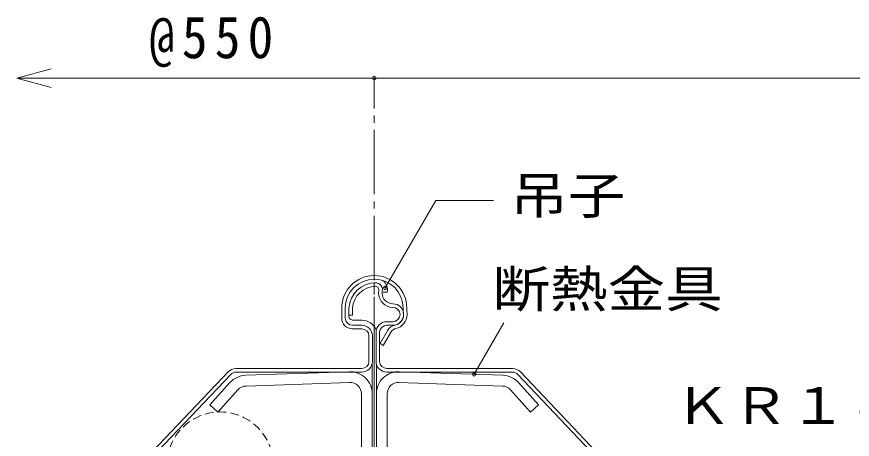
# Model space of a CAD drawing. Units: millimetres, scale not verified. Extents: x -1135 to 443, y -817 to 1523.
# Drawn here: x -487.6 to -253.9, y -398.1 to -280 of the extents above; entities that cross this region are included whole.
import ezdxf
from ezdxf.enums import TextEntityAlignment as Align

# ---------------------------------------------------------------- set-up
doc = ezdxf.new("R2010")
doc.units = ezdxf.units.MM
doc.header["$LTSCALE"] = 2
doc.header["$PDMODE"] = 32
doc.header["$PDSIZE"] = 1
for name, pattern in [('CHAIN1', [8, 5, -1, 1, -1]), ('CHAIN2', [12, 9, -1, 1, -1]), ('DASHED1', [1.8, 1.2, -0.6])]:
    doc.linetypes.add(name, pattern=pattern)
doc.layers.add('0-1', color=3, linetype='Continuous', lineweight=18)
doc.styles.add('ＭＳ ゴシック', font='')
doc.styles.get('ＭＳ ゴシック').set_extended_font_data('MS Gothic')

msp = doc.modelspace()

# ---------------------------------------------------------------- linework, layer by layer
at = {"layer": '0-1', "color": 7}
for p, q in [((-487.606, -297.143), (-477.947, -294.555)), ((-487.606, -297.143), (-477.947, -299.731)), ((-384.518, -355.804), (-370.421, -331.39)), ((-354.308, -331.39), (-370.421, -331.39)), ((-386.343, -356.514), (-386.406, -357.229)), ((-385.359, -356.692), (-385.406, -357.229)), ((-383.992, -356.941), (-385.161, -356.941)), ((-396.706, -364.228), (-396.706, -361.428)), ((-395.705, -364.228), (-395.705, -361.428)), ((-394.707, -361.428), (-394.707, -363.427)), ((-393.708, -361.489), (-393.708, -363.427)), ((-379.507, -362.46), (-379.507, -361.428)), ((-378.506, -362.339), (-378.506, -361.428)), ((-394.707, -363.427), (-393.708, -363.427)), ((-379.507, -362.46), (-379.407, -363.228)), ((-391.107, -364.839), (-393.706, -364.839)), ((-391.107, -366.228), (-393.706, -366.228)), ((-384.107, -365.227), (-382.407, -365.227)), ((-382.407, -366.228), (-384.107, -366.228)), ((-359.638, -379.934), (-351.329, -365.544)), ((-391.107, -367.228), (-393.706, -367.228)), ((-387.107, -376.329), (-387.107, -368.227)), ((-386.106, -376.329), (-386.106, -368.227)), ((-383.777, -367.597), (-385.944, -371.336)), ((-389.106, -376.329), (-389.106, -369.227)), ((-388.107, -376.329), (-388.107, -369.227)), ((-391.106, -378.329), (-426.318, -378.329)), ((-388.207, -432.198), (-388.207, -377.099)), ((-387.007, -378.455), (-387.007, -432.198)), ((-387.006, -378.455), (-387.006, -377.098)), ((-384.106, -378.329), (-348.894, -378.329)), ((-487.606, -441.487), (-428.493, -379.263)), ((-427.768, -379.951), (-487.606, -442.939)), ((-426.318, -379.328), (-391.105, -379.328)), ((-348.894, -379.328), (-384.107, -379.328)), ((-347.444, -379.951), (-253.922, -478.395)), ((-253.197, -477.706), (-346.719, -379.263))]:
    msp.add_line(p, q, dxfattribs=at)
at = {"layer": '0-1', "color": 7, "linetype": 'CHAIN2'}
msp.add_line((-387.606, -521.628), (-387.606, -297.143), dxfattribs=at)
at = {"layer": '0-1', "color": 7, "linetype": 'CHAIN1'}
msp.add_line((-387.606, -342.307), (-387.606, -484.829), dxfattribs=at)
at = {"layer": '0-1'}
for p, q in [((-394.623, -379.202), (-423.576, -380.213)), ((-380.59, -379.202), (-351.637, -380.213)), ((-427.968, -382.261), (-433.567, -388.48)), ((-394.518, -382.2), (-423.472, -383.211)), ((-380.695, -382.2), (-351.741, -383.211)), ((-347.246, -382.261), (-341.646, -388.48)), ((-425.738, -384.268), (-431.338, -390.487)), ((-388.207, -385.398), (-388.207, -427.198)), ((-387.007, -385.398), (-387.007, -427.198)), ((-349.475, -384.268), (-343.876, -390.487)), ((-433.567, -388.48), (-431.338, -390.487)), ((-341.646, -388.48), (-343.876, -390.487))]:
    msp.add_line(p, q, dxfattribs=at)
at = {"layer": '0-1', "color": 7}
for points in [[(-487.606, -297.143), (-387.606, -297.143), (162.394, -297.143), (262.394, -297.143)], [(-382.91, -368.098), (-385.079, -371.839), (-385.944, -371.336)]]:
    msp.add_lwpolyline(points, dxfattribs=at)
at = {"layer": '0-1'}
for points in [[(-391.207, -385.398), (-391.207, -427.198), (-388.207, -427.198)], [(-384.007, -385.398), (-384.007, -427.198), (-387.007, -427.198)]]:
    msp.add_lwpolyline(points, dxfattribs=at)
at = {"layer": '0-1', "color": 7}
for centre, radius, start, end in [((-387.606, -361.428), 9.099, 0, 180), ((-387.606, -361.428), 8.1, 0, 180), ((-387.168, -361.89), 7.552, 90.3642, 176.48582), ((-387.327, -356.336), 2, 349.72002, 106.27591), ((-387.327, -356.336), 3.388, 349.72002, 51.31358), ((-387.168, -361.89), 6.552, 90.3642, 176.48582), ((-387.327, -356.336), 1, 349.72002, 106.27591), ((-382.407, -357.229), 4, 180, 270), ((-382.407, -357.229), 3, 180, 270), ((-382.407, -363.228), 3, 0, 90), ((-382.407, -363.228), 2, 0, 90), ((-393.706, -364.228), 3, 180, 270), ((-393.706, -364.228), 2, 180, 270), ((-393.482, -363.622), 1.239, 171.01538, 259.60056), ((-382.407, -363.228), 2, 270, 0), ((-382.407, -363.228), 3, 270, 0), ((-382.407, -363.228), 3, 281.78784, 0), ((-382.407, -363.228), 4, 281.78784, 0), ((-382.407, -363.228), 3, 0, 14.83511), ((-382.407, -363.228), 4, 0, 12.83858), ((-391.107, -369.227), 4.388, 21.96983, 90), ((-391.107, -369.227), 3, 0, 90), ((-384.107, -368.227), 3, 90, 180), ((-384.107, -368.227), 2, 90, 180), ((-381.18, -369.101), 3, 101.78784, 149.90024), ((-391.107, -369.227), 2, 0, 90), ((-381.18, -369.101), 2, 101.78784, 149.90024), ((-426.318, -381.328), 3, 90, 136.46872), ((-391.106, -376.329), 2, 270, 0), ((-391.106, -376.329), 3, 270, 0), ((-384.106, -376.329), 3, 180, 270), ((-384.106, -376.329), 2, 180, 270), ((-348.894, -381.328), 3, 43.53128, 90), ((-426.318, -381.328), 2, 90, 136.46872), ((-348.894, -381.328), 2, 43.53128, 90)]:
    msp.add_arc(centre, radius, start, end, dxfattribs=at)
at = {"layer": '0-1'}
for centre, radius, start, end in [((-423.36, -386.409), 6.2, 92.00002, 138.00002), ((-394.407, -385.398), 6.2, 0.00002, 92.00002), ((-380.807, -385.398), 6.2, 88.00002, 180), ((-351.853, -386.409), 6.2, 42.00002, 88.00002), ((-423.36, -386.409), 3.2, 92.00002, 138.00002), ((-394.407, -385.398), 3.2, 0.00002, 92.00002), ((-380.807, -385.398), 3.2, 88.00002, 180), ((-351.853, -386.409), 3.2, 42.00002, 88.00002)]:
    msp.add_arc(centre, radius, start, end, dxfattribs=at)
at = {"layer": '0-1', "color": 4, "linetype": 'DASHED1', "lineweight": 9}
msp.add_arc((-430.713, -405.297), 14.85, 359.99998, 180, dxfattribs=at)
at = {"layer": '0-1'}
for p in [(-387.606, -297.143), (-384.518, -355.804), (-359.638, -379.934)]:
    msp.add_point(p, dxfattribs=at)

# ---------------------------------------------------------------- texts
at = {"layer": '0-1', "color": 2, "style": 'ＭＳ ゴシック', "width": 1.15}
for s, p in [('吊子', (-349.57, -338.146)), ('断熱金具', (-354.543, -364.295)), ('ＫＲ１４０ハゼ', (-303.741, -396.884))]:
    msp.add_text(s, height=10.26, dxfattribs=at).set_placement(p, align=Align.BOTTOM_LEFT)
at = {"layer": '0-1', "color": 2, "insert": (-450.606, -294.143), "char_height": 11.73, "attachment_point": 7, "style": 'ＭＳ ゴシック'}
msp.add_mtext('\\T1.28;\\W0.9;@550', dxfattribs=at)

doc.saveas('drawing.dxf')
